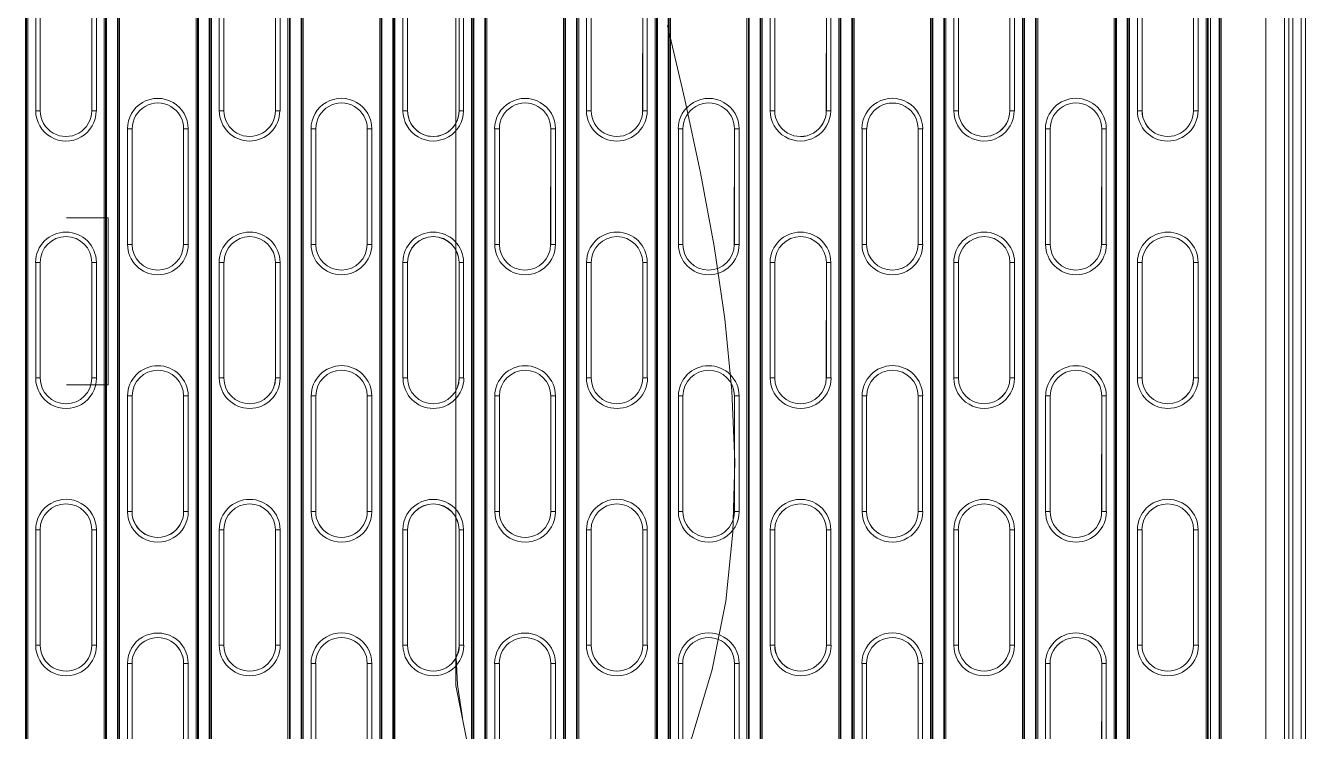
# Model space of a CAD drawing. Extents: x 43000 to 200282, y 3579 to 63943.
# Drawn here: x 114735 to 115348, y 34145 to 34483 of the extents above; entities that cross this region are included whole.
import ezdxf

# ---------------------------------------------------------------- set-up
doc = ezdxf.new("R2010")
doc.units = 0
doc.header["$MEASUREMENT"] = 0
doc.layers.get('0').update_dxf_attribs({"linetype": 'CONTINUOUS'})
doc.layers.add('PDF5_Geometry', color=7, linetype='CONTINUOUS')

# ---------------------------------------------------------------- blocks, each defined once
blk = doc.blocks.new('pohlad vonkajšia')
at = {"layer": 'PDF5_Geometry', "lineweight": 13}
for points in [[(17133.98, 2765.84), (17133.98, 2112.13), (17129.23, 2112.13), (17133.98, 2112.13), (17134.66, 2112.13), (17134.97, 2112.13), (17134.97, 2111.12), (17137.95, 2111.12)], [(17138.98, 2766.26), (17138.98, 2112.13), (17138.68, 2112.13), (17137.95, 2112.13), (17135.96, 2112.13), (17135.27, 2112.13), (17134.97, 2112.13), (17134.97, 2765.84)], [(17135.96, 2765.84), (17135.96, 2112.13)], [(17137.95, 2765.84), (17137.95, 2112.13)], [(17115.71, 2749.99), (17115.71, 2113.05), (17096.33, 2113.05), (17096.33, 2749.99)], [(17093.75, 2749.99), (17093.75, 2113.05), (17074.38, 2113.05), (17074.38, 2749.99)], [(17071.76, 2749.99), (17071.76, 2113.05), (17052.4, 2113.05), (17052.4, 2749.99)], [(17049.78, 2749.99), (17049.78, 2113.05), (17030.42, 2113.05), (17030.42, 2749.99)], [(17027.8, 2749.99), (17027.8, 2113.05), (17008.43, 2113.05), (17008.43, 2749.99)], [(17005.82, 2749.99), (17005.82, 2113.05), (16986.44, 2113.05), (16986.44, 2749.99)], [(16983.85, 2749.99), (16983.85, 2113.05), (16964.49, 2113.05), (16964.49, 2749.99)], [(16961.87, 2749.99), (16961.87, 2113.05), (16942.51, 2113.05), (16942.51, 2749.99)], [(16939.89, 2749.99), (16939.89, 2113.05), (16920.52, 2113.05), (16920.52, 2749.99)], [(16917.91, 2749.99), (16917.91, 2113.05), (16898.54, 2113.05), (16898.54, 2749.99)], [(16895.92, 2749.99), (16895.92, 2113.05), (16876.56, 2113.05), (16876.56, 2749.99)], [(16873.98, 2749.99), (16873.98, 2113.05), (16854.59, 2113.05), (16854.59, 2749.99)], [(16851.98, 2749.99), (16851.98, 2113.05), (16832.61, 2113.05), (16832.61, 2749.99)], [(17129.18, 2111.24), (17129.18, 2113.05), (17118.31, 2113.05), (17118.31, 2749.99)], [(16832.72, 2749.99), (16832.72, 2113.15), (16832.61, 2113.05)], [(16832.82, 2749.99), (16832.82, 2113.41)], [(16851.77, 2749.99), (16851.77, 2113.41)], [(16851.87, 2749.99), (16851.87, 2113.15), (16851.98, 2113.05)], [(16854.68, 2749.99), (16854.68, 2113.15), (16854.59, 2113.05)], [(16854.79, 2749.99), (16854.79, 2113.41)], [(16873.75, 2749.99), (16873.75, 2113.41)], [(16873.86, 2749.99), (16873.86, 2113.15), (16873.98, 2113.05)], [(16876.66, 2749.99), (16876.66, 2113.15), (16876.56, 2113.05)], [(16876.77, 2749.99), (16876.77, 2113.41)], [(16895.75, 2749.99), (16895.75, 2113.41)], [(16895.85, 2749.99), (16895.85, 2113.15), (16895.92, 2113.05)], [(16898.65, 2749.99), (16898.65, 2113.15), (16898.54, 2113.05)], [(16898.75, 2749.99), (16898.75, 2113.41)], [(16917.7, 2749.99), (16917.7, 2113.41)], [(16917.8, 2749.99), (16917.8, 2113.15), (16917.91, 2113.05)], [(16920.63, 2749.99), (16920.63, 2113.15), (16920.52, 2113.05)], [(16920.73, 2749.99), (16920.73, 2113.41)], [(16939.68, 2749.99), (16939.68, 2113.41)], [(16939.78, 2749.99), (16939.78, 2113.15), (16939.89, 2113.05)], [(16942.61, 2749.99), (16942.61, 2113.15), (16942.51, 2113.05)], [(16942.71, 2749.99), (16942.71, 2113.41)], [(16961.66, 2749.99), (16961.66, 2113.41)], [(16961.77, 2749.99), (16961.77, 2113.15), (16961.87, 2113.05)], [(16964.49, 2113.05), (16964.56, 2113.15), (16964.56, 2749.99)], [(16964.66, 2749.99), (16964.66, 2113.41)], [(16983.64, 2749.99), (16983.64, 2113.41)], [(16983.75, 2749.99), (16983.75, 2113.15), (16983.85, 2113.05)], [(16986.54, 2749.99), (16986.54, 2113.15), (16986.44, 2113.05)], [(16986.66, 2749.99), (16986.66, 2113.41)], [(17005.63, 2749.99), (17005.63, 2113.41)], [(17005.73, 2749.99), (17005.73, 2113.15), (17005.82, 2113.05)], [(17008.54, 2749.99), (17008.54, 2113.15), (17008.43, 2113.05)], [(17008.64, 2749.99), (17008.64, 2113.41)], [(17027.59, 2749.99), (17027.59, 2113.41)], [(17027.71, 2749.99), (17027.71, 2113.15), (17027.8, 2113.05)], [(17030.52, 2749.99), (17030.52, 2113.15), (17030.42, 2113.05)], [(17030.62, 2749.99), (17030.62, 2113.41)], [(17049.57, 2749.99), (17049.57, 2113.41)], [(17049.68, 2749.99), (17049.68, 2113.15), (17049.78, 2113.05)], [(17052.5, 2749.99), (17052.5, 2113.15), (17052.4, 2113.05)], [(17052.61, 2749.99), (17052.61, 2113.41)], [(17071.56, 2749.99), (17071.56, 2113.41)], [(17071.66, 2749.99), (17071.66, 2113.15), (17071.76, 2113.05)], [(17074.45, 2749.99), (17074.45, 2113.15), (17074.38, 2113.05)], [(17074.55, 2749.99), (17074.55, 2113.41)], [(17093.54, 2749.99), (17093.54, 2113.41)], [(17093.64, 2749.99), (17093.64, 2113.15), (17093.75, 2113.05)], [(17096.43, 2749.99), (17096.43, 2113.15), (17096.33, 2113.05)], [(17096.54, 2749.99), (17096.54, 2113.41)], [(17129.2, 2111.23), (17129.49, 2120.12), (17129.49, 2749.69), (17129.49, 2750.3), (17115.21, 2750.3), (17115.21, 2737.35), (17115.4, 2737.19), (17115.4, 2734.58), (17096.68, 2734.58)], [(17115.21, 2750.3), (17115.52, 2749.99), (17115.52, 2113.41)], [(17115.62, 2749.99), (17115.62, 2113.15), (17115.71, 2113.05)], [(17118.41, 2749.99), (17118.41, 2113.15), (17118.31, 2113.05)], [(17118.52, 2749.99), (17118.52, 2113.41)], [(17129.49, 2123.41), (17129.49, 2747.3), (17129.28, 2747.47), (17129.28, 2750.09), (17129.49, 2750.3)], [(16833.13, 2123.41), (16833.13, 2747.3), (16851.46, 2747.3), (16851.46, 2123.41)], [(16855.11, 2123.41), (16855.11, 2747.3), (16873.44, 2747.3), (16873.44, 2123.41)], [(16877.08, 2123.41), (16877.08, 2747.3), (16895.4, 2747.3), (16895.4, 2123.41)], [(16899.06, 2123.41), (16899.06, 2747.3), (16917.39, 2747.3), (16917.39, 2123.41)], [(16921.04, 2123.41), (16921.04, 2747.3), (16939.37, 2747.3), (16939.37, 2123.41)], [(16943.03, 2123.41), (16943.03, 2747.3), (16961.35, 2747.3), (16961.35, 2123.41)], [(16965.01, 2123.41), (16965.01, 2747.3), (16983.33, 2747.3), (16983.33, 2123.41)], [(16986.97, 2123.41), (16986.97, 2747.3), (17005.3, 2747.3), (17005.3, 2123.41)], [(17008.95, 2123.41), (17008.95, 2747.3), (17027.28, 2747.3), (17027.28, 2123.41)], [(17030.94, 2123.41), (17030.94, 2747.3), (17049.26, 2747.3), (17049.26, 2123.41)], [(17052.92, 2123.41), (17052.92, 2747.3), (17071.24, 2747.3), (17071.24, 2123.41)], [(17074.9, 2123.41), (17074.9, 2747.3), (17093.23, 2747.3), (17093.23, 2123.41)], [(17129.49, 2747.3), (17118.85, 2747.3), (17118.85, 2123.41)], [(17096.85, 2123.41), (17096.85, 2734.37), (17115.21, 2734.37), (17115.4, 2734.58)], [(17115.21, 2123.41), (17115.21, 2734.37)], [(16986.31, 2437.18), (16990.44, 2419.49), (16994.2, 2401.92), (16997.41, 2384.39), (16999.99, 2367.04), (17001.69, 2349.82), (17002.4, 2332.81), (17001.95, 2316.02), (17000.2, 2299.44), (16996.99, 2283.13), (16992.14, 2267.11), (16985.53, 2251.39), (16980.44, 2241.59), (16975.18, 2231.85), (16970.33, 2221.97), (16966.5, 2211.9), (16964.25, 2201.48), (16963.88, 2189.06), (16964.25, 2176.53)], [(16848.61, 2535.92), (16848.61, 2600.79), (16935.64, 2600.79), (16935.64, 2279.33), (16965.58, 2129.58), (17090.38, 2129.58), (16857.99, 2129.58), (16868, 2129.58)], [(16842.37, 2391.17), (16852.38, 2391.17), (16852.38, 2351.23), (16842.37, 2351.23)], [(16935.64, 2287.64), (16936, 2279.45), (16937.18, 2271.57)]]:
    blk.add_lwpolyline(points, dxfattribs=at)
blk.add_lwpolyline([(17116.25, 2224.79), (17116.25, 2746.5), (17116.25, 2744.01), (17116.25, 2234.76)], close=True, dxfattribs=at)
for points in [[(16848.46, 2444.44, 1.00092), (16836.09, 2444.44, -1.00092), (16848.46, 2444.44), (16848.8, 2444.44), (16849.55, 2444.44), (16849.55, 2416.79), (16848.8, 2416.79), (16848.46, 2416.79), (16848.46, 2444.44), (16848.45, 2416.79, -1.000488), (16836.11, 2416.79), (16835.8, 2416.79), (16835.04, 2416.79), (16835.04, 2444.44), (16835.8, 2444.44), (16836.11, 2444.44), (16836.11, 2416.79), (16836.11, 2444.44)], [(16892.4, 2444.44, 1.00212), (16880.07, 2444.46, -1.00212), (16892.4, 2444.44), (16892.73, 2444.44), (16893.53, 2444.44), (16893.53, 2416.79), (16892.73, 2416.79), (16892.4, 2416.79), (16892.4, 2444.44), (16892.42, 2416.81, -1.001689), (16880.08, 2416.79), (16879.77, 2416.79), (16878.99, 2416.79), (16878.99, 2444.44), (16879.77, 2444.44), (16880.08, 2444.44), (16880.08, 2416.79), (16880.08, 2444.44)], [(16924.04, 2444.46, -1.00212), (16936.37, 2444.44), (16936.7, 2444.44), (16937.46, 2444.44), (16937.46, 2416.79), (16936.7, 2416.79), (16936.37, 2416.79), (16936.37, 2444.44), (16936.38, 2416.81, -1.001689), (16924.04, 2416.79), (16923.7, 2416.79), (16922.95, 2416.79), (16922.95, 2444.44), (16923.7, 2444.44), (16924.04, 2444.44), (16924.04, 2416.79), (16924.04, 2444.44, -1.00032), (16936.37, 2444.44)], [(16980.33, 2444.44, 1.00212), (16967.96, 2444.42, -1.00212), (16980.33, 2444.44), (16980.65, 2444.44), (16981.43, 2444.44), (16981.43, 2416.79), (16980.65, 2416.79), (16980.33, 2416.79), (16980.33, 2444.44), (16980.31, 2416.77, -1.001689), (16968.01, 2416.79), (16967.68, 2416.79), (16966.88, 2416.79), (16966.88, 2444.44), (16967.68, 2444.44), (16968.01, 2444.44), (16968.01, 2416.79), (16968.01, 2444.44)], [(17024.3, 2444.44, 1.001822), (17011.93, 2444.43, -1.001822), (17024.3, 2444.44), (17024.61, 2444.44), (17025.37, 2444.44), (17025.37, 2416.79), (17024.61, 2416.79), (17024.3, 2416.79), (17024.3, 2444.44), (17024.27, 2416.78, -1.001389), (17011.95, 2416.79), (17011.61, 2416.79), (17010.86, 2416.79), (17010.86, 2444.44), (17011.61, 2444.44), (17011.95, 2444.44), (17011.95, 2416.79), (17011.95, 2444.44)], [(17068.24, 2444.44, 1.002123), (17055.87, 2444.42, -1.002123), (17068.24, 2444.44), (17068.57, 2444.44), (17069.34, 2444.44), (17069.34, 2416.79), (17068.57, 2416.79), (17068.24, 2416.79), (17068.24, 2444.44), (17068.21, 2416.76, -1.001693), (17055.92, 2416.79), (17055.57, 2416.79), (17054.83, 2416.79), (17054.83, 2444.44), (17055.57, 2444.44), (17055.92, 2444.44), (17055.92, 2416.79), (17055.92, 2444.44)], [(17112.21, 2444.44, 1.002124), (17099.82, 2444.41, -1.002124), (17112.21, 2444.44), (17112.52, 2444.44), (17113.3, 2444.44), (17113.3, 2416.79), (17112.52, 2416.79), (17112.21, 2416.79), (17112.21, 2444.44), (17112.17, 2416.76, -1.001693), (17099.88, 2416.79), (17099.55, 2416.79), (17098.76, 2416.79), (17098.76, 2444.44), (17099.55, 2444.44), (17099.88, 2444.44), (17099.88, 2416.79), (17099.88, 2444.44)], [(16870.44, 2412.47, 1.003196), (16858.14, 2412.48, -1.003196), (16870.44, 2412.47), (16870.75, 2412.47), (16871.53, 2412.47), (16871.53, 2384.81), (16870.75, 2384.81), (16870.44, 2384.81), (16870.44, 2412.47), (16870.39, 2384.81, -0.998727), (16858.1, 2384.81), (16857.78, 2384.81), (16857, 2384.81), (16857, 2412.47), (16857.78, 2412.47), (16858.1, 2412.47), (16858.1, 2384.81), (16858.1, 2412.47)], [(16914.39, 2412.47, 1.003498), (16902.1, 2412.49, -1.003498), (16914.39, 2412.47), (16914.72, 2412.47), (16915.48, 2412.47), (16915.48, 2384.81), (16914.72, 2384.81), (16914.39, 2384.81), (16914.39, 2412.47), (16914.36, 2384.82, -0.99903), (16902.06, 2384.81), (16901.71, 2384.81), (16900.97, 2384.81), (16900.97, 2412.47), (16901.71, 2412.47), (16902.06, 2412.47), (16902.06, 2384.81), (16902.06, 2412.47)], [(16958.35, 2412.47, 1.003498), (16946.03, 2412.46, -1.003498), (16958.35, 2412.47), (16958.7, 2412.47), (16959.44, 2412.47), (16959.44, 2384.81), (16958.7, 2384.81), (16958.35, 2384.81), (16958.35, 2412.47), (16958.29, 2384.79, -0.99903), (16946.03, 2384.81), (16945.7, 2384.81), (16944.93, 2384.81), (16944.93, 2412.47), (16945.7, 2412.47), (16946.03, 2412.47), (16946.03, 2384.81), (16946.03, 2412.47)], [(17002.32, 2412.47, 1.002298), (16989.98, 2412.46, -1.002298), (17002.32, 2412.47), (17002.63, 2412.47), (17003.41, 2412.47), (17003.41, 2384.81), (17002.63, 2384.81), (17002.32, 2384.81), (17002.32, 2412.47), (17002.25, 2384.79, -0.99783), (16989.97, 2384.81), (16989.66, 2384.81), (16988.88, 2384.81), (16988.88, 2412.47), (16989.66, 2412.47), (16989.97, 2412.47), (16989.97, 2384.81), (16989.97, 2412.47)], [(17046.26, 2412.47, 1.003498), (17033.98, 2412.49, -1.003498), (17046.26, 2412.47), (17046.59, 2412.47), (17047.35, 2412.47), (17047.35, 2384.81), (17046.59, 2384.81), (17046.26, 2384.81), (17046.26, 2412.47), (17046.24, 2384.82, -0.99903), (17033.94, 2384.81), (17033.59, 2384.81), (17032.84, 2384.81), (17032.84, 2412.47), (17033.59, 2412.47), (17033.94, 2412.47), (17033.94, 2384.81), (17033.94, 2412.47)], [(17090.23, 2412.47, 1.003502), (17077.9, 2412.45, -1.003502), (17090.23, 2412.47), (17090.54, 2412.47), (17091.32, 2412.47), (17091.32, 2384.81), (17090.54, 2384.81), (17090.23, 2384.81), (17090.23, 2412.47), (17090.16, 2384.78, -0.999033), (17077.9, 2384.81), (17077.55, 2384.81), (17076.77, 2384.81), (17076.77, 2412.47), (17077.55, 2412.47), (17077.9, 2412.47), (17077.9, 2384.81), (17077.9, 2412.47)], [(16848.46, 2380.52, 0.998275), (16836.12, 2380.52, -0.998275), (16848.46, 2380.52), (16848.8, 2380.52), (16849.55, 2380.52), (16849.55, 2352.86), (16848.8, 2352.86), (16848.46, 2352.86), (16848.46, 2380.52), (16848.47, 2352.85, -0.998684), (16836.11, 2352.86), (16835.8, 2352.86), (16835.04, 2352.86), (16835.04, 2380.52), (16835.8, 2380.52), (16836.11, 2380.52), (16836.11, 2352.86), (16836.11, 2380.52)], [(16892.4, 2380.52, 0.999476), (16880.11, 2380.54, -0.999476), (16892.4, 2380.52), (16892.73, 2380.52), (16893.53, 2380.52), (16893.53, 2352.86), (16892.73, 2352.86), (16892.4, 2352.86), (16892.4, 2380.52), (16892.44, 2352.87, -0.999884), (16880.08, 2352.86), (16879.77, 2352.86), (16878.99, 2352.86), (16878.99, 2380.52), (16879.77, 2380.52), (16880.08, 2380.52), (16880.08, 2352.86), (16880.08, 2380.52)], [(16924.07, 2380.54, -0.999476), (16936.37, 2380.52), (16936.7, 2380.52), (16937.46, 2380.52), (16937.46, 2352.86), (16936.7, 2352.86), (16936.37, 2352.86), (16936.37, 2380.52), (16936.41, 2352.87, -0.999884), (16924.04, 2352.86), (16923.7, 2352.86), (16922.95, 2352.86), (16922.95, 2380.52), (16923.7, 2380.52), (16924.04, 2380.52), (16924.04, 2352.86), (16924.04, 2380.52, -0.997679), (16936.37, 2380.52)], [(16980.33, 2380.52, 0.999476), (16968, 2380.5, -0.999476), (16980.33, 2380.52), (16980.65, 2380.52), (16981.43, 2380.52), (16981.43, 2352.86), (16980.65, 2352.86), (16980.33, 2352.86), (16980.33, 2380.52), (16980.33, 2352.84, -0.999884), (16968.01, 2352.86), (16967.68, 2352.86), (16966.88, 2352.86), (16966.88, 2380.52), (16967.68, 2380.52), (16968.01, 2380.52), (16968.01, 2352.86), (16968.01, 2380.52)], [(17024.3, 2380.52, 0.999176), (17011.97, 2380.52, -0.999176), (17024.3, 2380.52), (17024.61, 2380.52), (17025.37, 2380.52), (17025.37, 2352.86), (17024.61, 2352.86), (17024.3, 2352.86), (17024.3, 2380.52), (17024.29, 2352.85, -0.999585), (17011.95, 2352.86), (17011.61, 2352.86), (17010.86, 2352.86), (17010.86, 2380.52), (17011.61, 2380.52), (17011.95, 2380.52), (17011.95, 2352.86), (17011.95, 2380.52)], [(17068.24, 2380.52, 0.99948), (17055.9, 2380.5, -0.99948), (17068.24, 2380.52), (17068.57, 2380.52), (17069.34, 2380.52), (17069.34, 2352.86), (17068.57, 2352.86), (17068.24, 2352.86), (17068.24, 2380.52), (17068.24, 2352.83, -0.999887), (17055.92, 2352.86), (17055.57, 2352.86), (17054.83, 2352.86), (17054.83, 2380.52), (17055.57, 2380.52), (17055.92, 2380.52), (17055.92, 2352.86), (17055.92, 2380.52)], [(17112.21, 2380.52, 0.99948), (17099.86, 2380.49, -0.99948), (17112.21, 2380.52), (17112.52, 2380.52), (17113.3, 2380.52), (17113.3, 2352.86), (17112.52, 2352.86), (17112.21, 2352.86), (17112.21, 2380.52), (17112.19, 2352.82, -0.999888), (17099.88, 2352.86), (17099.55, 2352.86), (17098.76, 2352.86), (17098.76, 2380.52), (17099.55, 2380.52), (17099.88, 2380.52), (17099.88, 2352.86), (17099.88, 2380.52)], [(16870.44, 2348.56, 0.999176), (16858.13, 2348.56, -0.999176), (16870.44, 2348.56), (16870.75, 2348.56), (16871.53, 2348.56), (16871.53, 2320.89), (16870.75, 2320.89), (16870.44, 2320.89), (16870.44, 2348.56), (16870.43, 2320.89, -1.001335), (16858.1, 2320.89), (16857.78, 2320.89), (16857, 2320.89), (16857, 2348.56), (16857.78, 2348.56), (16858.1, 2348.56), (16858.1, 2320.89), (16858.1, 2348.56)], [(16914.39, 2348.56, 0.999476), (16902.09, 2348.57, -0.999476), (16914.39, 2348.56), (16914.72, 2348.56), (16915.48, 2348.56), (16915.48, 2320.89), (16914.72, 2320.89), (16914.39, 2320.89), (16914.39, 2348.56), (16914.4, 2320.91, -1.001636), (16902.06, 2320.89), (16901.71, 2320.89), (16900.97, 2320.89), (16900.97, 2348.56), (16901.71, 2348.56), (16902.06, 2348.56), (16902.06, 2320.89), (16902.06, 2348.56)], [(16958.35, 2348.56, 0.999476), (16946.02, 2348.54, -0.999476), (16958.35, 2348.56), (16958.7, 2348.56), (16959.44, 2348.56), (16959.44, 2320.89), (16958.7, 2320.89), (16958.35, 2320.89), (16958.35, 2348.56), (16958.33, 2320.87, -1.001636), (16946.03, 2320.89), (16945.7, 2320.89), (16944.93, 2320.89), (16944.93, 2348.56), (16945.7, 2348.56), (16946.03, 2348.56), (16946.03, 2320.89), (16946.03, 2348.56)], [(17002.32, 2348.56, 0.998279), (16989.97, 2348.54, -0.998279), (17002.32, 2348.56), (17002.63, 2348.56), (17003.41, 2348.56), (17003.41, 2320.89), (17002.63, 2320.89), (17002.32, 2320.89), (17002.32, 2348.56), (17002.29, 2320.87, -1.000438), (16989.97, 2320.89), (16989.66, 2320.89), (16988.88, 2320.89), (16988.88, 2348.56), (16989.66, 2348.56), (16989.97, 2348.56), (16989.97, 2320.89), (16989.97, 2348.56)], [(17046.26, 2348.56, 0.999476), (17033.97, 2348.57, -0.999476), (17046.26, 2348.56), (17046.59, 2348.56), (17047.35, 2348.56), (17047.35, 2320.89), (17046.59, 2320.89), (17046.26, 2320.89), (17046.26, 2348.56), (17046.28, 2320.91, -1.001636), (17033.94, 2320.89), (17033.59, 2320.89), (17032.84, 2320.89), (17032.84, 2348.56), (17033.59, 2348.56), (17033.94, 2348.56), (17033.94, 2320.89), (17033.94, 2348.56)], [(17090.23, 2348.56, 0.99948), (17077.89, 2348.53, -0.99948), (17090.23, 2348.56), (17090.54, 2348.56), (17091.32, 2348.56), (17091.32, 2320.89), (17090.54, 2320.89), (17090.23, 2320.89), (17090.23, 2348.56), (17090.2, 2320.86, -1.001639), (17077.9, 2320.89), (17077.55, 2320.89), (17076.77, 2320.89), (17076.77, 2348.56), (17077.55, 2348.56), (17077.9, 2348.56), (17077.9, 2320.89), (17077.9, 2348.56)], [(16848.46, 2316.57, 0.99866), (16836.09, 2316.57, -0.99866), (16848.46, 2316.57), (16848.8, 2316.57), (16849.55, 2316.57), (16849.55, 2288.92), (16848.8, 2288.92), (16848.46, 2288.92), (16848.46, 2316.57), (16848.48, 2288.92, -1.000901), (16836.11, 2288.92), (16835.8, 2288.92), (16835.04, 2288.92), (16835.04, 2316.57), (16835.8, 2316.57), (16836.11, 2316.57), (16836.11, 2288.92), (16836.11, 2316.57)], [(16892.4, 2316.57, 0.99986), (16880.08, 2316.59, -0.99986), (16892.4, 2316.57), (16892.73, 2316.57), (16893.53, 2316.57), (16893.53, 2288.92), (16892.73, 2288.92), (16892.4, 2288.92), (16892.4, 2316.57), (16892.45, 2288.94, -1.002101), (16880.08, 2288.92), (16879.77, 2288.92), (16878.99, 2288.92), (16878.99, 2316.57), (16879.77, 2316.57), (16880.08, 2316.57), (16880.08, 2288.92), (16880.08, 2316.57)], [(16924.04, 2316.59, -0.99986), (16936.37, 2316.57), (16936.7, 2316.57), (16937.46, 2316.57), (16937.46, 2288.92), (16936.7, 2288.92), (16936.37, 2288.92), (16936.37, 2316.57), (16936.41, 2288.94, -1.002101), (16924.04, 2288.92), (16923.7, 2288.92), (16922.95, 2288.92), (16922.95, 2316.57), (16923.7, 2316.57), (16924.04, 2316.57), (16924.04, 2288.92), (16924.04, 2316.57, -0.998062), (16936.37, 2316.57)], [(16980.33, 2316.57, 0.99986), (16967.97, 2316.55, -0.99986), (16980.33, 2316.57), (16980.65, 2316.57), (16981.43, 2316.57), (16981.43, 2288.92), (16980.65, 2288.92), (16980.33, 2288.92), (16980.33, 2316.57), (16980.34, 2288.9, -1.002101), (16968.01, 2288.92), (16967.68, 2288.92), (16966.88, 2288.92), (16966.88, 2316.57), (16967.68, 2316.57), (16968.01, 2316.57), (16968.01, 2288.92), (16968.01, 2316.57)], [(17024.3, 2316.57, 0.999561), (17011.94, 2316.56, -0.999561), (17024.3, 2316.57), (17024.61, 2316.57), (17025.37, 2316.57), (17025.37, 2288.92), (17024.61, 2288.92), (17024.3, 2288.92), (17024.3, 2316.57), (17024.3, 2288.91, -1.001803), (17011.95, 2288.92), (17011.61, 2288.92), (17010.86, 2288.92), (17010.86, 2316.57), (17011.61, 2316.57), (17011.95, 2316.57), (17011.95, 2288.92), (17011.95, 2316.57)], [(17068.24, 2316.57, 0.999864), (17055.87, 2316.55, -0.999864), (17068.24, 2316.57), (17068.57, 2316.57), (17069.34, 2316.57), (17069.34, 2288.92), (17068.57, 2288.92), (17068.24, 2288.92), (17068.24, 2316.57), (17068.24, 2288.89, -1.002105), (17055.92, 2288.92), (17055.57, 2288.92), (17054.83, 2288.92), (17054.83, 2316.57), (17055.57, 2316.57), (17055.92, 2316.57), (17055.92, 2288.92), (17055.92, 2316.57)], [(17112.21, 2316.57, 0.999864), (17099.83, 2316.54, -0.999864), (17112.21, 2316.57), (17112.52, 2316.57), (17113.3, 2316.57), (17113.3, 2288.92), (17112.52, 2288.92), (17112.21, 2288.92), (17112.21, 2316.57), (17112.2, 2288.89, -1.002105), (17099.88, 2288.92), (17099.55, 2288.92), (17098.76, 2288.92), (17098.76, 2316.57), (17099.55, 2316.57), (17099.88, 2316.57), (17099.88, 2288.92), (17099.88, 2316.57)], [(16858.1, 2256.93, 1.001389), (16870.43, 2256.94, -1.001389), (16858.1, 2256.93), (16857.78, 2256.93), (16857, 2256.93), (16857, 2284.59), (16857.78, 2284.59), (16858.1, 2284.59), (16858.1, 2256.93), (16858.1, 2284.59, -1.001792), (16870.44, 2284.59), (16870.75, 2284.59), (16871.53, 2284.59), (16871.53, 2256.93), (16870.75, 2256.93), (16870.44, 2256.93), (16870.44, 2284.59), (16870.44, 2256.93)], [(16914.39, 2284.59, 1.00209), (16902.05, 2284.6, -1.00209), (16914.39, 2284.59), (16914.72, 2284.59), (16915.48, 2284.59), (16915.48, 2256.93), (16914.72, 2256.93), (16914.39, 2256.93), (16914.39, 2284.59), (16914.4, 2256.95, -1.001689), (16902.06, 2256.93), (16901.71, 2256.93), (16900.97, 2256.93), (16900.97, 2284.59), (16901.71, 2284.59), (16902.06, 2284.59), (16902.06, 2256.93), (16902.06, 2284.59)], [(16958.35, 2284.59, 1.00209), (16945.98, 2284.57, -1.00209), (16958.35, 2284.59), (16958.7, 2284.59), (16959.44, 2284.59), (16959.44, 2256.93), (16958.7, 2256.93), (16958.35, 2256.93), (16958.35, 2284.59), (16958.33, 2256.92, -1.001689), (16946.03, 2256.93), (16945.7, 2256.93), (16944.93, 2256.93), (16944.93, 2284.59), (16945.7, 2284.59), (16946.03, 2284.59), (16946.03, 2256.93), (16946.03, 2284.59)], [(17002.32, 2284.59, 1.000894), (16989.93, 2284.57, -1.000894), (17002.32, 2284.59), (17002.63, 2284.59), (17003.41, 2284.59), (17003.41, 2256.93), (17002.63, 2256.93), (17002.32, 2256.93), (17002.32, 2284.59), (17002.29, 2256.92, -1.000491), (16989.97, 2256.93), (16989.66, 2256.93), (16988.88, 2256.93), (16988.88, 2284.59), (16989.66, 2284.59), (16989.97, 2284.59), (16989.97, 2256.93), (16989.97, 2284.59)], [(17046.26, 2284.59, 1.00209), (17033.93, 2284.6, -1.00209), (17046.26, 2284.59), (17046.59, 2284.59), (17047.35, 2284.59), (17047.35, 2256.93), (17046.59, 2256.93), (17046.26, 2256.93), (17046.26, 2284.59), (17046.28, 2256.95, -1.001689), (17033.94, 2256.93), (17033.59, 2256.93), (17032.84, 2256.93), (17032.84, 2284.59), (17033.59, 2284.59), (17033.94, 2284.59), (17033.94, 2256.93), (17033.94, 2284.59)], [(17090.23, 2284.59, 1.002094), (17077.85, 2284.56, -1.002094), (17090.23, 2284.59), (17090.54, 2284.59), (17091.32, 2284.59), (17091.32, 2256.93), (17090.54, 2256.93), (17090.23, 2256.93), (17090.23, 2284.59), (17090.2, 2256.91, -1.001693), (17077.9, 2256.93), (17077.55, 2256.93), (17076.77, 2256.93), (17076.77, 2284.59), (17077.55, 2284.59), (17077.9, 2284.59), (17077.9, 2256.93), (17077.9, 2284.59)]]:
    blk.add_lwpolyline(points, format="xyb", dxfattribs=at)
for centre, radius, start, end in [((16864.26, 2412.48), 7.27, 359.935, 180.007), ((16908.21, 2412.49), 7.27, 359.8764, 180.065), ((16952.17, 2412.48), 7.27, 359.935, 180.1236), ((16996.13, 2412.47), 7.28, 359.993, 180.065), ((17040.09, 2412.49), 7.27, 359.8764, 180.065), ((17084.04, 2412.48), 7.28, 359.9639, 179.9197), ((16842.28, 2416.78), 7.24, 179.9163, 0.0255), ((16842.28, 2416.79), 6.17, 179.955, 0.0108), ((16886.23, 2416.79), 7.24, 179.9745, 359.85), ((16886.25, 2416.79), 6.17, 179.9892, 0.1826), ((16930.19, 2416.79), 7.24, 179.9745, 359.9962), ((16930.21, 2416.79), 6.17, 179.9892, 359.9766), ((16974.15, 2416.81), 7.27, 180.15, 0.0255), ((16974.16, 2416.77), 6.15, 179.8174, 0.0108), ((17018.1, 2416.79), 7.24, 179.9745, 0.0837), ((17018.11, 2416.78), 6.16, 179.886, 0.045), ((17062.05, 2416.77), 7.22, 179.7992, 359.9962), ((17062.07, 2416.77), 6.15, 179.7828, 359.9766), ((17106.01, 2416.8), 7.26, 180.0913, 359.9668), ((17106.03, 2416.76), 6.14, 179.7484, 359.9423), ((16842.28, 2380.5), 7.27, 0.1502, 179.9084), ((16886.24, 2380.48), 7.29, 0.3252, 179.8498), ((16930.19, 2380.5), 7.27, 0.1793, 179.8498), ((16974.16, 2380.5), 7.27, 0.1502, 179.6748), ((17018.11, 2380.51), 7.26, 0.0916, 179.8498), ((17062.07, 2380.5), 7.27, 0.1793, 180.0255), ((17106.03, 2380.5), 7.27, 0.2085, 179.733), ((16864.28, 2384.83), 7.27, 180.2099, 359.8484), ((16864.25, 2384.82), 6.15, 180.1079, 359.9619), ((16908.23, 2384.82), 7.27, 180.1516, 359.907), ((16908.21, 2384.82), 6.15, 180.1414, 0.0302), ((16952.19, 2384.82), 7.26, 180.093, 359.8484), ((16952.16, 2384.8), 6.13, 179.9698, 359.8586), ((16996.15, 2384.82), 7.27, 180.1516, 359.7901), ((16996.11, 2384.81), 6.14, 180.0381, 359.7892), ((17040.11, 2384.82), 7.27, 180.1516, 359.907), ((17040.09, 2384.82), 6.15, 180.1414, 0.0302), ((17084.06, 2384.84), 7.28, 180.2975, 359.8193), ((17084.03, 2384.8), 6.13, 179.9348, 359.824), ((16864.28, 2348.55), 7.25, 0.0609, 179.8806), ((16886.26, 2352.87), 6.18, 180.0928, 0.0795), ((16908.23, 2348.56), 7.25, 0.0025, 179.9391), ((16952.19, 2348.55), 7.25, 0.0609, 179.9975), ((16974.19, 2352.88), 7.31, 180.1976, 359.9766), ((16996.15, 2348.54), 7.26, 0.1194, 179.9391), ((17018.15, 2352.86), 7.28, 180.0234, 0.0353), ((17040.11, 2348.56), 7.25, 0.0025, 179.9391), ((17084.06, 2348.54), 7.26, 0.0901, 179.7931), ((17106.05, 2352.87), 7.3, 180.1398, 359.9188), ((16842.32, 2352.85), 7.28, 179.9647, 359.9766), ((16842.29, 2352.86), 6.18, 180.0581, 359.9072), ((16886.27, 2352.86), 7.28, 180.0234, 359.8024), ((16930.24, 2352.86), 7.28, 180.0234, 359.9477), ((16930.22, 2352.87), 6.18, 180.0928, 359.8732), ((16974.17, 2352.85), 6.16, 179.9205, 359.9072), ((17018.12, 2352.85), 6.17, 179.9894, 359.9419), ((17062.09, 2352.84), 7.26, 179.848, 359.9477), ((17062.08, 2352.84), 6.16, 179.8861, 359.8732), ((17106.04, 2352.84), 6.16, 179.8518, 359.839), ((16842.29, 2316.58), 7.26, 359.9561, 180.1023), ((16886.25, 2316.55), 7.28, 0.131, 180.0439), ((16930.2, 2316.57), 7.26, 359.9852, 180.0439), ((16974.17, 2316.58), 7.26, 359.9561, 179.869), ((17018.12, 2316.58), 7.25, 359.8977, 180.0439), ((17062.07, 2316.57), 7.26, 359.9852, 180.2192), ((17106.03, 2316.57), 7.27, 0.0145, 179.9273), ((16864.28, 2320.89), 7.28, 179.9944, 0.0636), ((16864.26, 2320.88), 6.17, 179.958, 0.1109), ((16908.24, 2320.88), 7.27, 179.9364, 0.1221), ((16908.23, 2320.89), 6.17, 179.9922, 0.1795), ((16952.2, 2320.87), 7.27, 179.8779, 0.0636), ((16952.18, 2320.87), 6.15, 179.8205, 0.0078), ((16996.15, 2320.88), 7.27, 179.9364, 0.0056), ((16996.13, 2320.88), 6.16, 179.8891, 359.9392), ((17040.12, 2320.88), 7.27, 179.9364, 0.1221), ((17040.11, 2320.89), 6.17, 179.9922, 0.1795), ((17084.06, 2320.9), 7.29, 180.0817, 0.0347), ((17084.05, 2320.86), 6.15, 179.7859, 359.9736), ((16864.26, 2284.59), 7.27, 359.9362, 180.0059), ((16908.21, 2284.6), 7.27, 359.8776, 180.0638), ((16952.17, 2284.59), 7.27, 359.9362, 180.1224), ((16996.13, 2284.59), 7.28, 359.9941, 180.0638), ((17040.09, 2284.6), 7.27, 359.8776, 180.0638), ((17084.04, 2284.59), 7.28, 359.9651, 179.9185), ((16842.32, 2288.9), 7.28, 179.8556, 0.0857), ((16842.3, 2288.91), 6.18, 179.931, 0.0342), ((16864.27, 2284.6), 6.17, 359.8632, 180.0684), ((16886.27, 2288.91), 7.29, 179.9143, 359.9119), ((16886.26, 2288.92), 6.19, 179.9658, 0.2063), ((16930.24, 2288.91), 7.29, 179.9143, 0.0569), ((16930.23, 2288.92), 6.19, 179.9658, 0.0003), ((16974.19, 2288.93), 7.31, 180.0881, 0.0857), ((16974.17, 2288.9), 6.17, 179.7937, 0.0342), ((17018.15, 2288.91), 7.29, 179.9143, 0.1444), ((17018.13, 2288.91), 6.17, 179.8626, 0.069), ((17062.09, 2288.89), 7.27, 179.7391, 0.0569), ((17062.08, 2288.89), 6.16, 179.7594, 0.0003), ((17106.06, 2288.92), 7.3, 180.0305, 0.0281), ((17106.04, 2288.89), 6.16, 179.7253, 359.9662)]:
    blk.add_arc(centre, radius, start, end, dxfattribs=at)

msp = doc.modelspace()

# ---------------------------------------------------------------- block references
at = {"xscale": 2, "yscale": 2, "zscale": 2}
msp.add_blockref('pohlad vonkajšia', (81069.71, 29608.42, -0.77), dxfattribs=at)

doc.saveas('drawing.dxf')
